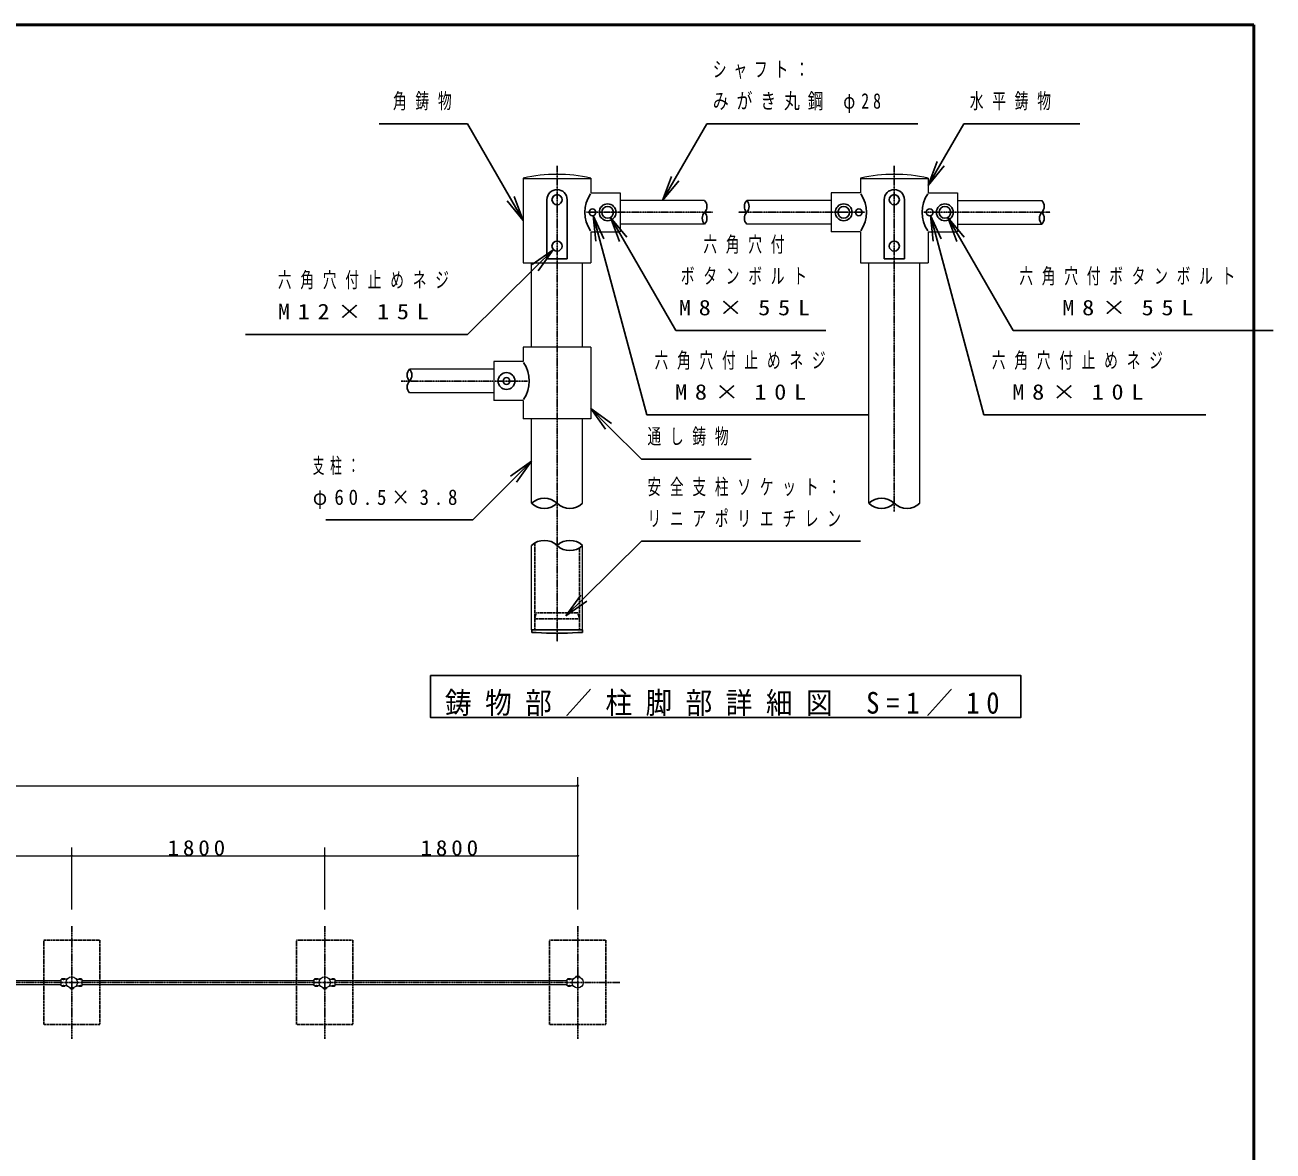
# Model space of a CAD drawing. Units: millimetres at full size, with parts at other scales. Extents: x -23589 to 138, y -1188 to 16020.
# Drawn here: x -8744 to 138, y 8010 to 16020 of the extents above; entities that cross this region are included whole.
import ezdxf

# ---------------------------------------------------------------- set-up
doc = ezdxf.new("R2010")
doc.units = ezdxf.units.MM
doc.linetypes.add('USER2', pattern=[6, 3, -1, 1, -1])
doc.linetypes.add('USER4', pattern=[8, 5, -3])
for name, color, linetype, lineweight in [('A3図枠', 7, 'Continuous', 25), ('線', 7, 'Continuous', 13), ('補助', 2, 'Continuous', 25)]:
    doc.layers.add(name, color=color, linetype=linetype, lineweight=lineweight)
doc.styles.add('ＭＳ ゴシック', font='')
doc.styles.get('ＭＳ ゴシック').set_extended_font_data('MS Gothic')

# ---------------------------------------------------------------- blocks, each defined once
blk = doc.blocks.new('dimension_origin')
at = {"color": 0, "linetype": 'Continuous', "lineweight": -2}
blk.add_circle((0, 0), 1.25, dxfattribs=at)

msp = doc.modelspace()

# ---------------------------------------------------------------- linework, layer by layer
at = {"layer": 'A3図枠', "lineweight": 50}
for p, q in [((0, 16020), (-23100, 16020)), ((0, 0), (0, 16020))]:
    msp.add_line(p, q, dxfattribs=at)
at = {"layer": '線', "color": 20, "linetype": 'USER2', "lineweight": 25}
for p, q in [((-4957.577, 15017.284), (-4957.577, 11633.284)), ((-2557.577, 15017.284), (-2557.577, 12557.284)), ((-4747.577, 14687.284), (-3847.577, 14687.284)), ((-2767.577, 14687.284), (-3667.577, 14687.284)), ((-2347.577, 14687.284), (-1447.577, 14687.284)), ((-5167.577, 13487.284), (-6067.577, 13487.284)), ((-8410.76, 9608.905), (-8410.76, 8808.905)), ((-6610.76, 9608.905), (-6610.76, 8808.905)), ((-4810.76, 9608.905), (-4810.76, 8808.905)), ((-21310.76, 9208.905), (-4510.76, 9208.905))]:
    msp.add_line(p, q, dxfattribs=at)
at = {"layer": '線'}
for p, q in [((-5197.577, 14930.28), (-5197.577, 14327.284)), ((-5197.577, 14927.141), (-4717.577, 14927.141)), ((-4717.577, 14930.28), (-4717.577, 14825.284)), ((-2797.577, 14930.28), (-2797.577, 14825.284)), ((-2797.577, 14927.141), (-2317.577, 14927.141)), ((-2317.577, 14930.28), (-2317.577, 14825.284)), ((-4717.577, 14825.284), (-4507.577, 14825.284)), ((-4507.577, 14825.284), (-4507.577, 14549.284)), ((-3907.577, 14771.284), (-4507.577, 14771.284)), ((-3007.577, 14771.284), (-3607.577, 14771.284)), ((-3007.577, 14825.284), (-3007.577, 14549.284)), ((-2797.577, 14825.284), (-3007.577, 14825.284)), ((-2317.577, 14825.284), (-2107.577, 14825.284)), ((-2107.577, 14825.284), (-2107.577, 14549.284)), ((-2107.577, 14771.284), (-1507.577, 14771.284)), ((-3907.577, 14603.284), (-4507.577, 14603.284)), ((-3007.577, 14603.284), (-3607.577, 14603.284)), ((-2107.577, 14603.284), (-1507.577, 14603.284)), ((-4717.577, 14549.284), (-4507.577, 14549.284)), ((-4717.577, 14549.284), (-4717.577, 14327.284)), ((-2797.577, 14549.284), (-3007.577, 14549.284)), ((-2797.577, 14549.284), (-2797.577, 14327.284)), ((-2317.577, 14549.284), (-2107.577, 14549.284)), ((-2317.577, 14549.284), (-2317.577, 14327.284)), ((-5197.577, 14327.284), (-4717.577, 14327.284)), ((-5139.077, 13727.284), (-5139.077, 14327.284)), ((-4776.077, 13727.284), (-4776.077, 14327.284)), ((-2797.577, 14327.284), (-2317.577, 14327.284)), ((-2739.077, 12617.284), (-2739.077, 14327.284)), ((-2376.077, 12617.284), (-2376.077, 14327.284)), ((-4717.577, 13727.284), (-5197.577, 13727.284)), ((-5197.577, 13727.284), (-5197.577, 13625.284)), ((-4717.577, 13727.284), (-4717.577, 13217.284)), ((-5407.577, 13625.284), (-5407.577, 13349.284)), ((-5197.577, 13625.284), (-5407.577, 13625.284)), ((-5407.577, 13571.284), (-6007.577, 13571.284)), ((-5407.577, 13403.284), (-6007.577, 13403.284)), ((-5197.577, 13349.284), (-5407.577, 13349.284)), ((-5197.577, 13349.284), (-5197.577, 13217.284)), ((-4717.577, 13217.284), (-5197.577, 13217.284)), ((-5139.077, 12617.284), (-5139.077, 13217.284)), ((-4776.077, 12617.284), (-4776.077, 13217.284)), ((-5139.077, 11717.284), (-5139.077, 12317.284)), ((-4776.077, 11717.284), (-4776.077, 12317.284)), ((-4776.077, 11717.284), (-5139.077, 11717.284)), ((-10135.76, 9222.905), (-8485.76, 9222.905)), ((-10135.76, 9194.905), (-8485.76, 9194.905)), ((-8480.76, 9231.905), (-8485.76, 9231.905)), ((-8485.76, 9185.905), (-8485.76, 9231.905)), ((-8480.76, 9185.905), (-8485.76, 9185.905)), ((-8443.486, 9231.905), (-8460.76, 9231.905)), ((-8443.486, 9185.905), (-8460.76, 9185.905)), ((-8378.033, 9231.905), (-8360.76, 9231.905)), ((-8378.033, 9185.905), (-8360.76, 9185.905)), ((-8340.76, 9231.905), (-8335.76, 9231.905)), ((-8340.76, 9185.905), (-8335.76, 9185.905)), ((-8335.76, 9185.905), (-8335.76, 9231.905)), ((-8335.76, 9222.905), (-6685.76, 9222.905)), ((-8335.76, 9194.905), (-6685.76, 9194.905)), ((-6680.76, 9231.905), (-6685.76, 9231.905)), ((-6685.76, 9185.905), (-6685.76, 9231.905)), ((-6680.76, 9185.905), (-6685.76, 9185.905)), ((-6643.486, 9231.905), (-6660.76, 9231.905)), ((-6643.486, 9185.905), (-6660.76, 9185.905)), ((-6578.033, 9231.905), (-6560.76, 9231.905)), ((-6578.033, 9185.905), (-6560.76, 9185.905)), ((-6540.76, 9231.905), (-6535.76, 9231.905)), ((-6540.76, 9185.905), (-6535.76, 9185.905)), ((-6535.76, 9185.905), (-6535.76, 9231.905)), ((-6535.76, 9222.905), (-4885.76, 9222.905)), ((-6535.76, 9194.905), (-4885.76, 9194.905)), ((-4880.76, 9231.905), (-4885.76, 9231.905)), ((-4885.76, 9185.905), (-4885.76, 9231.905)), ((-4880.76, 9185.905), (-4885.76, 9185.905)), ((-4843.486, 9231.905), (-4860.76, 9231.905)), ((-4843.486, 9185.905), (-4860.76, 9185.905))]:
    msp.add_line(p, q, dxfattribs=at)
at = {"layer": '線', "color": 2, "lineweight": 25}
for p, q in [((-5029.577, 14357.284), (-5029.577, 14777.284)), ((-4885.577, 14357.284), (-4885.577, 14777.284)), ((-2629.577, 14357.284), (-2629.577, 14777.284)), ((-2485.577, 14357.284), (-2485.577, 14777.284)), ((-5029.577, 14357.284), (-4885.577, 14357.284)), ((-2629.577, 14357.284), (-2485.577, 14357.284)), ((-4777.577, 11717.284), (-5137.577, 11717.284)), ((-5137.577, 11717.284), (-5137.577, 11699.284)), ((-5105.327, 11699.284), (-5137.577, 11699.284)), ((-4777.577, 11699.284), (-4809.827, 11699.284)), ((-4777.577, 11717.284), (-4777.577, 11699.284)), ((-4798.77, 9251.905), (-4822.75, 9251.905)), ((-4822.75, 9251.905), (-4822.75, 9247.066)), ((-4798.77, 9251.905), (-4798.77, 9247.066)), ((-8480.76, 9234.905), (-8480.76, 9231.905)), ((-8460.76, 9234.905), (-8480.76, 9234.905)), ((-8480.76, 9182.905), (-8480.76, 9185.905)), ((-8460.76, 9182.905), (-8480.76, 9182.905)), ((-8460.76, 9234.905), (-8460.76, 9231.905)), ((-8460.76, 9182.905), (-8460.76, 9185.905)), ((-8422.75, 9165.905), (-8422.75, 9170.744)), ((-8422.75, 9165.905), (-8398.77, 9165.905)), ((-8398.77, 9165.905), (-8398.77, 9170.744)), ((-8360.76, 9234.905), (-8360.76, 9231.905)), ((-8360.76, 9234.905), (-8340.76, 9234.905)), ((-8360.76, 9182.905), (-8360.76, 9185.905)), ((-8360.76, 9182.905), (-8340.76, 9182.905)), ((-8340.76, 9234.905), (-8340.76, 9231.905)), ((-8340.76, 9182.905), (-8340.76, 9185.905)), ((-6680.76, 9234.905), (-6680.76, 9231.905)), ((-6660.76, 9234.905), (-6680.76, 9234.905)), ((-6680.76, 9182.905), (-6680.76, 9185.905)), ((-6660.76, 9182.905), (-6680.76, 9182.905)), ((-6660.76, 9234.905), (-6660.76, 9231.905)), ((-6660.76, 9182.905), (-6660.76, 9185.905)), ((-6622.75, 9165.905), (-6622.75, 9170.744)), ((-6622.75, 9165.905), (-6598.77, 9165.905)), ((-6598.77, 9165.905), (-6598.77, 9170.744)), ((-6560.76, 9234.905), (-6560.76, 9231.905)), ((-6560.76, 9234.905), (-6540.76, 9234.905)), ((-6560.76, 9182.905), (-6560.76, 9185.905)), ((-6560.76, 9182.905), (-6540.76, 9182.905)), ((-6540.76, 9234.905), (-6540.76, 9231.905)), ((-6540.76, 9182.905), (-6540.76, 9185.905)), ((-4880.76, 9234.905), (-4880.76, 9231.905)), ((-4860.76, 9234.905), (-4880.76, 9234.905)), ((-4880.76, 9182.905), (-4880.76, 9185.905)), ((-4860.76, 9182.905), (-4880.76, 9182.905)), ((-4860.76, 9234.905), (-4860.76, 9231.905)), ((-4860.76, 9182.905), (-4860.76, 9185.905))]:
    msp.add_line(p, q, dxfattribs=at)
at = {"layer": '線', "color": 4, "linetype": 'USER4', "lineweight": 25}
for p, q in [((-5116.277, 11717.284), (-5116.277, 12334.851)), ((-4798.877, 11717.284), (-4798.877, 12299.718)), ((-5105.327, 11837.284), (-5117.477, 11795.284)), ((-4809.827, 11837.284), (-5105.327, 11837.284)), ((-4809.827, 11837.284), (-4797.677, 11795.284)), ((-5117.477, 11795.284), (-4797.677, 11795.284))]:
    msp.add_line(p, q, dxfattribs=at)
for points in [[(-8610.76, 9508.905), (-8210.76, 9508.905), (-8210.76, 8908.905), (-8610.76, 8908.905)], [(-6810.76, 9508.905), (-6410.76, 9508.905), (-6410.76, 8908.905), (-6810.76, 8908.905)], [(-5010.76, 9508.905), (-4610.76, 9508.905), (-4610.76, 8908.905), (-5010.76, 8908.905)]]:
    msp.add_lwpolyline(points, close=True, dxfattribs=at)
at = {"layer": '線', "color": 2, "lineweight": 25}
for centre, radius in [((-4957.577, 14777.284), 36), ((-4597.577, 14687.284), 60), ((-2917.577, 14687.284), 60), ((-2557.577, 14777.284), 36), ((-2197.577, 14687.284), 60), ((-4705.577, 14687.284), 24), ((-4597.577, 14687.284), 41.4), ((-2917.577, 14687.284), 41.4), ((-2809.577, 14687.284), 24), ((-2305.577, 14687.284), 24), ((-2197.577, 14687.284), 41.4), ((-4957.577, 14447.284), 36), ((-2557.577, 14447.284), 36), ((-5317.577, 13487.284), 60), ((-5317.577, 13487.284), 24)]:
    msp.add_circle(centre, radius, dxfattribs=at)
at = {"layer": '線'}
for centre in [(-8410.76, 9208.905), (-6610.76, 9208.905), (-4810.76, 9208.905)]:
    msp.add_circle(centre, 40, dxfattribs=at)
for centre in [(-4957.577, 13877.284), (-2557.577, 13877.284)]:
    msp.add_arc(centre, 1080, 77.16041, 102.83959, dxfattribs=at)
at = {"layer": '線', "color": 2, "lineweight": 25}
for centre, radius, start, end in [((-4957.577, 14777.284), 72, 0, 180), ((-2557.577, 14777.284), 72, 0, 180), ((-4520.473, 14687.284), 238.767, 146.42046, 213.57954), ((-3951.677, 14729.284), 60.9, 316.39718, 43.60282), ((-3563.477, 14729.284), 60.9, 136.39718, 223.60282), ((-3651.677, 14729.284), 60.9, 316.39718, 43.60282), ((-2994.68, 14687.284), 238.767, 326.42046, 33.57954), ((-2120.473, 14687.284), 238.767, 146.42046, 213.57954), ((-1551.677, 14729.284), 60.9, 316.39718, 43.60282), ((-3863.477, 14645.284), 60.9, 136.39718, 223.60282), ((-3951.677, 14645.284), 60.9, 316.39718, 43.60282), ((-3563.477, 14645.284), 60.9, 136.39718, 223.60282), ((-1463.477, 14645.284), 60.9, 136.39718, 223.60282), ((-1551.677, 14645.284), 60.9, 316.39718, 43.60282), ((-5394.68, 13487.284), 238.767, 326.42046, 33.57954), ((-5963.477, 13529.284), 60.9, 136.39718, 223.60282), ((-6051.677, 13529.284), 60.9, 316.39718, 43.60282), ((-5963.477, 13445.284), 60.9, 136.39718, 223.60282), ((-5048.327, 12523.077), 130.808, 46.07099, 133.92901), ((-5048.327, 12711.492), 130.808, 226.07099, 313.92901), ((-4866.827, 12711.492), 130.808, 226.07099, 313.92901), ((-2648.327, 12523.077), 130.808, 46.07099, 133.92901), ((-2648.327, 12711.492), 130.808, 226.07099, 313.92901), ((-2466.827, 12711.492), 130.808, 226.07099, 313.92901), ((-5048.327, 12223.077), 130.808, 46.07099, 133.92901), ((-4866.827, 12223.077), 130.808, 46.07099, 133.92901), ((-4866.827, 12411.492), 130.808, 226.07099, 313.92901), ((-4957.577, 13515.456), 1822.172, 265.34909, 274.65091), ((-8470.76, 9248.402), 19.034, 240.65936, 299.34064), ((-8470.76, 9169.408), 19.034, 60.65936, 119.34064), ((-8350.76, 9248.402), 19.034, 240.65936, 299.34064), ((-8350.76, 9169.408), 19.034, 60.65936, 119.34064), ((-6670.76, 9248.402), 19.034, 240.65936, 299.34064), ((-6670.76, 9169.408), 19.034, 60.65936, 119.34064), ((-6550.76, 9248.402), 19.034, 240.65936, 299.34064), ((-6550.76, 9169.408), 19.034, 60.65936, 119.34064), ((-4870.76, 9248.402), 19.034, 240.65936, 299.34064), ((-4870.76, 9169.408), 19.034, 60.65936, 119.34064)]:
    msp.add_arc(centre, radius, start, end, dxfattribs=at)
at = {"layer": '補助'}
for p, q in [((-5655.484, 15317.284), (-6222.961, 15317.284)), ((-5595.484, 15317.284), (-5655.484, 15317.284)), ((-5287.645, 14784.628), (-5595.484, 15317.284)), ((-4117.577, 14927.169), (-3892.344, 15317.284)), ((-3892.344, 15317.284), (-3832.344, 15317.284)), ((-3832.344, 15317.284), (-2390.122, 15317.284)), ((-2227.577, 15033.667), (-2063.83, 15317.284)), ((-2063.83, 15317.284), (-2003.83, 15317.284)), ((-2003.83, 15317.284), (-1236.153, 15317.284)), ((-2253.558, 15048.667), (-2317.577, 14877.782)), ((-2317.577, 14877.782), (-2227.577, 15033.667)), ((-2201.596, 15018.667), (-2317.577, 14877.782)), ((-4143.558, 14942.169), (-4207.577, 14771.284)), ((-4207.577, 14771.284), (-4117.577, 14927.169)), ((-4091.596, 14912.169), (-4207.577, 14771.284)), ((-5313.619, 14769.616), (-5197.577, 14628.782)), ((-5197.577, 14628.782), (-5287.645, 14784.628)), ((-5261.67, 14799.639), (-5197.577, 14628.782)), ((-4681.751, 14482.471), (-4699.365, 14664.102)), ((-4623.796, 14498.002), (-4699.365, 14664.102)), ((-4699.365, 14664.102), (-4652.774, 14490.237)), ((-2281.751, 14482.471), (-2299.365, 14664.102)), ((-2223.796, 14498.002), (-2299.365, 14664.102)), ((-2299.365, 14664.102), (-2252.774, 14490.237)), ((-4512.858, 14480.546), (-4576.877, 14651.431)), ((-4460.896, 14510.546), (-4576.877, 14651.431)), ((-4576.877, 14651.431), (-4486.877, 14495.546)), ((-2112.858, 14480.546), (-2176.877, 14651.431)), ((-2060.896, 14510.546), (-2176.877, 14651.431)), ((-2176.877, 14651.431), (-2086.877, 14495.546)), ((-4652.774, 14490.237), (-4319.696, 13247.284)), ((-4486.877, 14495.546), (-4112.603, 13847.284)), ((-2252.774, 14490.237), (-1919.696, 13247.284)), ((-2086.877, 14495.546), (-1712.603, 13847.284)), ((-5134.365, 14315.023), (-4985.002, 14419.859)), ((-4985.002, 14419.859), (-5113.328, 14293.636)), ((-5092.29, 14272.248), (-4985.002, 14419.859)), ((-5113.328, 14293.636), (-5595.484, 13819.377)), ((-5655.484, 13819.377), (-7174.182, 13819.377)), ((-5595.484, 13819.377), (-5655.484, 13819.377)), ((-4112.603, 13847.284), (-4052.603, 13847.284)), ((-4052.603, 13847.284), (-3044.814, 13847.284)), ((-1712.603, 13847.284), (-1652.603, 13847.284)), ((-1652.603, 13847.284), (137.573, 13847.284)), ((-4611.652, 13143.691), (-4717.577, 13292.284)), ((-4569.185, 13186.077), (-4717.577, 13292.284)), ((-4717.577, 13292.284), (-4590.419, 13164.884)), ((-4319.696, 13247.284), (-4259.696, 13247.284)), ((-4259.696, 13247.284), (-2740.997, 13247.284)), ((-1919.696, 13247.284), (-1859.696, 13247.284)), ((-1859.696, 13247.284), (-340.997, 13247.284)), ((-4590.419, 13164.884), (-4357.577, 12931.599)), ((-5287.62, 12811.289), (-5139.077, 12917.284)), ((-5139.077, 12917.284), (-5266.417, 12790.066)), ((-5245.214, 12768.843), (-5139.077, 12917.284)), ((-4357.577, 12931.599), (-4297.577, 12931.599)), ((-4297.577, 12931.599), (-3576.72, 12931.599)), ((-5266.417, 12790.066), (-5557.977, 12498.784)), ((-5617.977, 12498.784), (-6601.705, 12498.784)), ((-5557.977, 12498.784), (-5617.977, 12498.784)), ((-4766.732, 11942.828), (-4357.577, 12347.284)), ((-4357.577, 12347.284), (-4297.577, 12347.284)), ((-4297.577, 12347.284), (-2797.423, 12347.284)), ((-4787.823, 11964.164), (-4894.744, 11816.286)), ((-4894.744, 11816.286), (-4766.732, 11942.828)), ((-4745.642, 11921.493), (-4894.744, 11816.286))]:
    msp.add_line(p, q, dxfattribs=at)
at = {"layer": '補助', "lineweight": 13}
for p, q in [((-4810.76, 9728.905), (-4810.76, 10668.905)), ((-21010.76, 10608.905), (-4810.76, 10608.905)), ((-8410.76, 9728.905), (-8410.76, 10168.905)), ((-8410.76, 9728.905), (-8410.76, 10168.905)), ((-6610.76, 9728.905), (-6610.76, 10168.905)), ((-6610.76, 9728.905), (-6610.76, 10168.905)), ((-4810.76, 9728.905), (-4810.76, 10168.905)), ((-10210.76, 10108.905), (-8410.76, 10108.905)), ((-8410.76, 10108.905), (-6610.76, 10108.905)), ((-6610.76, 10108.905), (-4810.76, 10108.905))]:
    msp.add_line(p, q, dxfattribs=at)
at = {"layer": '補助'}
msp.add_lwpolyline([(-5857.577, 11393.284), (-5857.577, 11093.284), (-1657.577, 11093.284), (-1657.577, 11393.284)], close=True, dxfattribs=at)

# ---------------------------------------------------------------- block references
at = {"layer": '補助', "lineweight": 13, "xscale": 4, "yscale": 4, "rotation": 180}
for p in [(-4810.76, 10608.905), (-8410.76, 10108.905), (-6610.76, 10108.905), (-4810.76, 10108.905)]:
    msp.add_blockref('dimension_origin', p, dxfattribs=at)
at = {"layer": '補助', "lineweight": 13, "xscale": 4, "yscale": 4}
for p in [(-8410.76, 10108.905), (-6610.76, 10108.905)]:
    msp.add_blockref('dimension_origin', p, dxfattribs=at)

# ---------------------------------------------------------------- texts
at = {"layer": '補助', "style": 'ＭＳ ゴシック'}
for s, insert, char_height, attachment_point in [('\\T1.5;\\W0.65;シャフト：', (-3848.844, 15759.784), 110, 1), ('\\T1.64;\\W0.65;角鋳物', (-6124.984, 15534.784), 110, 1), ('\\T1.5;\\W0.75;みがき丸鋼\\~φ28', (-3848.844, 15534.784), 110, 1), ('\\T1.64;\\W0.65;水平鋳物', (-2020.33, 15534.784), 110, 1), ('\\T1.64;\\W0.65;六角穴付', (-3596.603, 14514.784), 110, 2), ('\\T1.64;\\W0.65;ボタンボルト', (-3596.603, 14289.784), 110, 2), ('\\T1.64;\\W0.65;六角穴付ボタンボルト', (-868.103, 14289.784), 110, 2), ('\\T1.64;\\W0.65;六角穴付止めネジ', (-6943.984, 14261.877), 110, 1), ('\\T1.64;\\W1.15;M12×15L', (-6943.984, 14036.877), 110, 1), ('\\T1.64;\\W1.15;M8×55L', (-3596.603, 14064.784), 110, 2), ('\\T1.64;\\W1.15;M8×55L', (-868.103, 14064.784), 110, 2), ('\\T1.64;\\W0.65;六角穴付止めネジ', (-3623.696, 13689.784), 110, 2), ('\\T1.64;\\W0.65;六角穴付止めネジ', (-1223.696, 13689.784), 110, 2), ('\\T1.64;\\W1.15;M8×10L', (-3623.696, 13464.784), 110, 2), ('\\T1.64;\\W1.15;M8×10L', (-1223.696, 13464.784), 110, 2), ('\\T1.64;\\W0.65;通し鋳物', (-4314.077, 13149.099), 110, 1), ('\\T1.5;\\W0.55;支柱：', (-6695.62, 12941.284), 110, 1), ('\\T1.64;\\W0.65;安全支柱ソケット：', (-4314.077, 12789.784), 110, 1), ('\\T1.5;\\W0.9;φ60.5×3.8', (-6695.62, 12716.284), 110, 1), ('\\T1.64;\\W0.65;リニアポリエチレン', (-4314.077, 12564.784), 110, 1), ('\\T1.51;\\W0.9;鋳物部／柱脚部詳細図\\~S=1／10', (-3757.577, 11103.284), 154, 8), ('\\T1.33;\\W1.1;1800', (-7510.76, 10109.905), 110, 8), ('\\T1.33;\\W1.1;1800', (-5710.76, 10109.905), 110, 8)]:
    msp.add_mtext(s, dxfattribs=dict(at, insert=insert, char_height=char_height, attachment_point=attachment_point))

doc.saveas('drawing.dxf')
